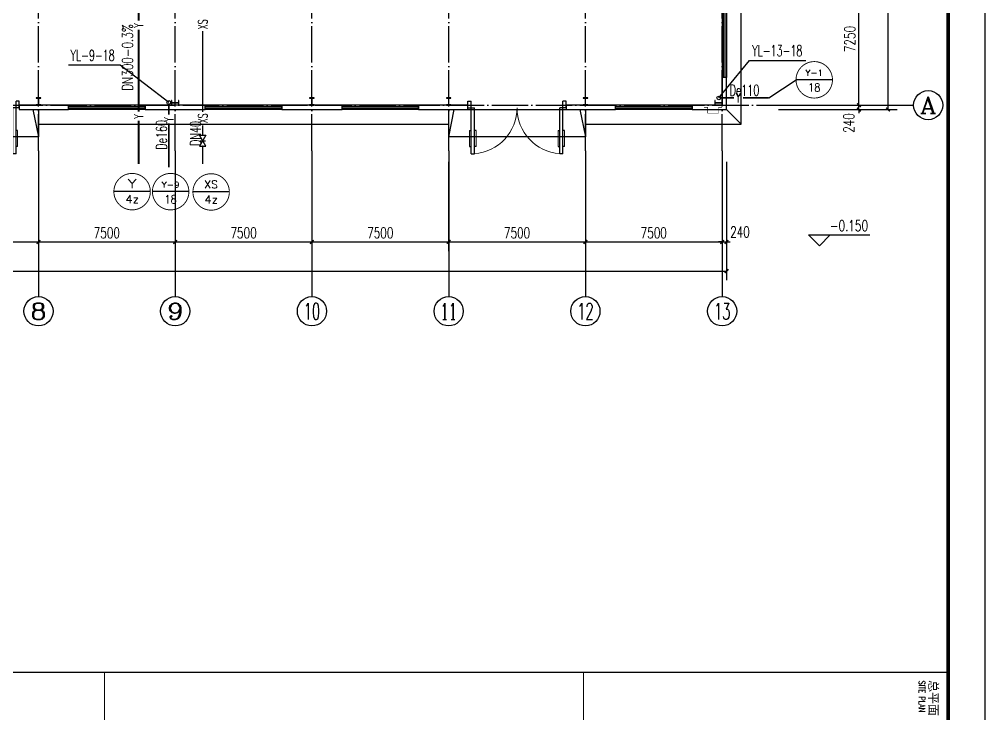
# Model space of a CAD drawing. Extents: x 14204718 to 16986381, y -1556765 to -15898.
# Drawn here: x 14915766 to 14968716, y -465061 to -426986 of the extents above; entities that cross this region are included whole.
import ezdxf
from ezdxf.enums import TextEntityAlignment as Align

# ---------------------------------------------------------------- set-up
doc = ezdxf.new("R2010")
doc.units = 0
doc.header["$LTSCALE"] = 1000
doc.header["$MEASUREMENT"] = 0
doc.linetypes.add('DOTE', pattern=[2.42, 2, -0.2, 0.02, -0.2])
for name, color, linetype in [('AXIS', 3, 'Continuous'), ('AXIS_TEXT', 7, 'Continuous'), ('COLUMN', 2, 'Continuous'), ('DIM_ELEV', 3, 'Continuous'), ('DIM_消防', 3, 'Continuous'), ('DIM_雨水', 3, 'Continuous'), ('DOTE', 8, 'DOTE'), ('PIPE-消防', 1, 'Continuous'), ('PIPE-雨水', 4, 'Continuous'), ('PUB_TEXT', 7, 'Continuous'), ('TEXT_消防', 7, 'Continuous'), ('TEXT_雨水', 7, 'Continuous'), ('TK', 4, 'Continuous'), ('TWT_TEXT', 7, 'Continuous'), ('VALVE_消防', 7, 'Continuous'), ('VPIPE-雨水', 4, 'Continuous'), ('WALL-PARAPET', 6, 'Continuous'), ('WINDOW', 4, 'Continuous')]:
    doc.layers.add(name, color=color, linetype=linetype)
doc.styles.add('_TCH_AXIS', font='COMPLEX', dxfattribs={"bigfont": 'GBCBIG'})
doc.styles.add('_TCH_DIM', font='SIMPLEX', dxfattribs={"bigfont": 'GBCBIG'})
doc.styles.add('_TCH_DIM_T3', font='SIMPLEX', dxfattribs={"width": 0.705882, "bigfont": 'GBCBIG'})
doc.styles.add('_TWT_CIRCLE', font='COMPLEX', dxfattribs={"width": 1.1, "height": 3, "bigfont": 'HZTXT'})
doc.styles.add('_TWT_PIPEDN', font='SIMPLEX', dxfattribs={"width": 0.8, "height": 3, "bigfont": 'HZTXT'})
doc.styles.add('_TWT_PIPETEXT', font='COMPLEX', dxfattribs={"width": 0.8, "height": 2.5, "bigfont": 'HZTXT'})
doc.styles.add('_TWT_SERIAL', font='COMPLEX', dxfattribs={"width": 0.8, "height": 3, "bigfont": 'HZTXT'})
doc.styles.add('COMPLEX', font='COMPLEX')
doc.styles.add('ROMANS', font='romans', dxfattribs={"width": 0.65, "height": 231.275})
doc.styles.add('图签宋体', font='', dxfattribs={"height": 300})
doc.styles.get('图签宋体').set_extended_font_data('NSimSun')
doc.dimstyles.new('_TCH_ARCH&&200', dxfattribs={"dimtxt": 595, "dimasz": 200, "dimexe": 500, "dimexo": 600, "dimgap": 200, "dimtad": 1, "dimdec": 0, "dimzin": 0, "dimdsep": 46, "dimtxsty": '_TCH_DIM_T3', "dimblk": 'ARCHTICK', "dimcen": 0.09, "dimclrt": 7, "dimazin": 2, "dimtfac": 1, "dimtdec": 0, "dimtix": 1, "dimtmove": 2, "dimatfit": 3, "dimfxl": 0, "dimtolj": 1, "dimtzin": 0, "dimarcsym": 0})

# ---------------------------------------------------------------- blocks, each defined once
blk = doc.blocks.new('A$C797E1D2B')
at = {"layer": 'COLUMN'}
h = blk.add_hatch(color=256, dxfattribs=at)
h.paths.add_polyline_path([(125, 400), (250, 400), (250, 388), (130, 388), (130, 200), (125, 200)])
h.paths.add_polyline_path([(0, 400), (125, 400), (125, 200), (120, 200), (120, 388), (0, 388)])
h.paths.add_polyline_path([(0, 12), (120, 12), (120, 200), (125, 200), (125, 0), (0, 0)])
h.paths.add_polyline_path([(125, 200), (130, 200), (130, 12), (250, 12), (250, 0), (125, 0)])
blk.add_lwpolyline([(250, 0), (250, 12), (130, 12), (130, 388), (250, 388), (250, 400), (0, 400), (0, 388), (120, 388), (120, 12), (0, 12), (0, 0)], close=True, dxfattribs=at)
blk = doc.blocks.new('GeYuanFrame_68086672', base_point=(20.09, 4.53))
at = {"layer": 'TK'}
blk.add_lwpolyline([(20.09, 4.53), (20.09, 598.53), (1071.09, 598.53), (1071.09, 4.53)], close=True, dxfattribs=at)
at = {"layer": 'TK', "const_width": 1}
blk.add_lwpolyline([(45.09, 588.53), (1061.09, 588.53), (1061.09, 14.53), (45.09, 14.53)], close=True, dxfattribs=at)
at = {"layer": 'TK'}
for points, const_width in [([(991.09, 588.53), (991.09, 14.53)], 0.4), ([(991.09, 488.5), (1061.09, 488.5)], 0.35), ([(991.09, 357.14), (1061.09, 357.14)], 0.35)]:
    blk.add_lwpolyline(points, dxfattribs=dict(at, const_width=const_width))
at = {"layer": 'TK', "style": '图签宋体'}
blk.add_text('总平面', height=2.4, dxfattribs=at).set_placement((993.23, 583.28))
at = {"layer": 'TK', "style": 'ROMANS', "width": 0.76}
blk.add_text('SITE PLAN', height=1.697, dxfattribs=at).set_placement((993.35, 580.49))
blk = doc.blocks.new('_AXISO')
blk.add_circle((0, 0), 0.5)
at = {"layer": 'AXIS_TEXT', "style": 'COMPLEX', "width": 1.041667}
blk.add_attdef('A', text='', height=0.56, dxfattribs=at).set_placement((-0.25, -0.28), (0.25, -0.28), align=Align.FIT)
blk = doc.blocks.new('_ArchTick')
at = {"color": 0, "linetype": 'ByBlock', "const_width": 0.4}
blk.add_lwpolyline([(-0.5, -0.5), (0.5, 0.5)], dxfattribs=at)
blk = doc.blocks.new('*D137')
at = {"layer": 'AXIS', "color": 0, "lineweight": -2}
for p, q in [((14864076, -434794), (14864076, -441294)), ((14954556, -434794), (14954556, -441294)), ((14864076, -440794), (14954556, -440794))]:
    blk.add_line(p, q, dxfattribs=at)
at = {"layer": 'Defpoints', "color": 0}
for p in [(14864076, -434194), (14954556, -434194), (14954556, -440794)]:
    blk.add_point(p, dxfattribs=at)
at = {"layer": 'AXIS', "color": 0, "lineweight": -2, "xscale": 200, "yscale": 200, "zscale": 200, "rotation": 180}
blk.add_blockref('_ArchTick', (14864076, -440794), dxfattribs=at)
at = {"layer": 'AXIS', "color": 0, "lineweight": -2, "xscale": 200, "yscale": 200, "zscale": 200}
blk.add_blockref('_ArchTick', (14954556, -440794), dxfattribs=at)
at = {"layer": 'AXIS', "color": 7, "insert": (14909316, -440297), "char_height": 595, "attachment_point": 5, "style": '_TCH_DIM_T3'}
blk.add_mtext('\\A1;90480', dxfattribs=at)
blk = doc.blocks.new('*D147')
at = {"layer": 'AXIS', "color": 0, "lineweight": -2}
for p, q in [((14909316, -434794), (14909316, -439694)), ((14916816, -434794), (14916816, -439694)), ((14909316, -439194), (14916816, -439194))]:
    blk.add_line(p, q, dxfattribs=at)
at = {"layer": 'Defpoints', "color": 0}
for p in [(14909316, -434194), (14916816, -434194), (14916816, -439194)]:
    blk.add_point(p, dxfattribs=at)
at = {"layer": 'AXIS', "color": 0, "lineweight": -2, "xscale": 200, "yscale": 200, "zscale": 200, "rotation": 180}
blk.add_blockref('_ArchTick', (14909316, -439194), dxfattribs=at)
at = {"layer": 'AXIS', "color": 0, "lineweight": -2, "xscale": 200, "yscale": 200, "zscale": 200}
blk.add_blockref('_ArchTick', (14916816, -439194), dxfattribs=at)
at = {"layer": 'AXIS', "color": 7, "insert": (14913066, -438697), "char_height": 595, "attachment_point": 5, "style": '_TCH_DIM_T3'}
blk.add_mtext('\\A1;7500', dxfattribs=at)
blk = doc.blocks.new('*D148')
at = {"layer": 'AXIS', "color": 0, "lineweight": -2}
for p, q in [((14916816, -434794), (14916816, -439694)), ((14924316, -434794), (14924316, -439694)), ((14916816, -439194), (14924316, -439194))]:
    blk.add_line(p, q, dxfattribs=at)
at = {"layer": 'Defpoints', "color": 0}
for p in [(14916816, -434194), (14924316, -434194), (14924316, -439194)]:
    blk.add_point(p, dxfattribs=at)
at = {"layer": 'AXIS', "color": 0, "lineweight": -2, "xscale": 200, "yscale": 200, "zscale": 200, "rotation": 180}
blk.add_blockref('_ArchTick', (14916816, -439194), dxfattribs=at)
at = {"layer": 'AXIS', "color": 0, "lineweight": -2, "xscale": 200, "yscale": 200, "zscale": 200}
blk.add_blockref('_ArchTick', (14924316, -439194), dxfattribs=at)
at = {"layer": 'AXIS', "color": 7, "insert": (14920566, -438697), "char_height": 595, "attachment_point": 5, "style": '_TCH_DIM_T3'}
blk.add_mtext('\\A1;7500', dxfattribs=at)
blk = doc.blocks.new('*D149')
at = {"layer": 'AXIS', "color": 0, "lineweight": -2}
for p, q in [((14924316, -434794), (14924316, -439694)), ((14931816, -434794), (14931816, -439694)), ((14924316, -439194), (14931816, -439194))]:
    blk.add_line(p, q, dxfattribs=at)
at = {"layer": 'Defpoints', "color": 0}
for p in [(14924316, -434194), (14931816, -434194), (14931816, -439194)]:
    blk.add_point(p, dxfattribs=at)
at = {"layer": 'AXIS', "color": 0, "lineweight": -2, "xscale": 200, "yscale": 200, "zscale": 200, "rotation": 180}
blk.add_blockref('_ArchTick', (14924316, -439194), dxfattribs=at)
at = {"layer": 'AXIS', "color": 0, "lineweight": -2, "xscale": 200, "yscale": 200, "zscale": 200}
blk.add_blockref('_ArchTick', (14931816, -439194), dxfattribs=at)
at = {"layer": 'AXIS', "color": 7, "insert": (14928066, -438697), "char_height": 595, "attachment_point": 5, "style": '_TCH_DIM_T3'}
blk.add_mtext('\\A1;7500', dxfattribs=at)
blk = doc.blocks.new('*D150')
at = {"layer": 'AXIS', "color": 0, "lineweight": -2}
for p, q in [((14931816, -434794), (14931816, -439694)), ((14939316, -434794), (14939316, -439694)), ((14931816, -439194), (14939316, -439194))]:
    blk.add_line(p, q, dxfattribs=at)
at = {"layer": 'Defpoints', "color": 0}
for p in [(14931816, -434194), (14939316, -434194), (14939316, -439194)]:
    blk.add_point(p, dxfattribs=at)
at = {"layer": 'AXIS', "color": 0, "lineweight": -2, "xscale": 200, "yscale": 200, "zscale": 200, "rotation": 180}
blk.add_blockref('_ArchTick', (14931816, -439194), dxfattribs=at)
at = {"layer": 'AXIS', "color": 0, "lineweight": -2, "xscale": 200, "yscale": 200, "zscale": 200}
blk.add_blockref('_ArchTick', (14939316, -439194), dxfattribs=at)
at = {"layer": 'AXIS', "color": 7, "insert": (14935566, -438697), "char_height": 595, "attachment_point": 5, "style": '_TCH_DIM_T3'}
blk.add_mtext('\\A1;7500', dxfattribs=at)
blk = doc.blocks.new('*D151')
at = {"layer": 'AXIS', "color": 0, "lineweight": -2}
for p, q in [((14939316, -434794), (14939316, -439694)), ((14946816, -434794), (14946816, -439694)), ((14939316, -439194), (14946816, -439194))]:
    blk.add_line(p, q, dxfattribs=at)
at = {"layer": 'Defpoints', "color": 0}
for p in [(14939316, -434194), (14946816, -434194), (14946816, -439194)]:
    blk.add_point(p, dxfattribs=at)
at = {"layer": 'AXIS', "color": 0, "lineweight": -2, "xscale": 200, "yscale": 200, "zscale": 200, "rotation": 180}
blk.add_blockref('_ArchTick', (14939316, -439194), dxfattribs=at)
at = {"layer": 'AXIS', "color": 0, "lineweight": -2, "xscale": 200, "yscale": 200, "zscale": 200}
blk.add_blockref('_ArchTick', (14946816, -439194), dxfattribs=at)
at = {"layer": 'AXIS', "color": 7, "insert": (14943066, -438697), "char_height": 595, "attachment_point": 5, "style": '_TCH_DIM_T3'}
blk.add_mtext('\\A1;7500', dxfattribs=at)
blk = doc.blocks.new('*D152')
at = {"layer": 'AXIS', "color": 0, "lineweight": -2}
for p, q in [((14946816, -434794), (14946816, -439694)), ((14954316, -434794), (14954316, -439694)), ((14946816, -439194), (14954316, -439194))]:
    blk.add_line(p, q, dxfattribs=at)
at = {"layer": 'Defpoints', "color": 0}
for p in [(14946816, -434194), (14954316, -434194), (14954316, -439194)]:
    blk.add_point(p, dxfattribs=at)
at = {"layer": 'AXIS', "color": 0, "lineweight": -2, "xscale": 200, "yscale": 200, "zscale": 200, "rotation": 180}
blk.add_blockref('_ArchTick', (14946816, -439194), dxfattribs=at)
at = {"layer": 'AXIS', "color": 0, "lineweight": -2, "xscale": 200, "yscale": 200, "zscale": 200}
blk.add_blockref('_ArchTick', (14954316, -439194), dxfattribs=at)
at = {"layer": 'AXIS', "color": 7, "insert": (14950566, -438697), "char_height": 595, "attachment_point": 5, "style": '_TCH_DIM_T3'}
blk.add_mtext('\\A1;7500', dxfattribs=at)
blk = doc.blocks.new('*D153')
at = {"layer": 'AXIS', "color": 0, "lineweight": -2}
for p, q in [((14954316, -434794), (14954316, -439694)), ((14954556, -434794), (14954556, -439694)), ((14954316, -439194), (14954116, -439194)), ((14954316, -439194), (14954556, -439194)), ((14954556, -439194), (14954756, -439194))]:
    blk.add_line(p, q, dxfattribs=at)
at = {"layer": 'Defpoints', "color": 0}
for p in [(14954316, -434194), (14954556, -434194), (14954556, -439194)]:
    blk.add_point(p, dxfattribs=at)
at = {"layer": 'AXIS', "color": 0, "lineweight": -2, "xscale": 200, "yscale": 200, "zscale": 200}
blk.add_blockref('_ArchTick', (14954316, -439194), dxfattribs=at)
at = {"layer": 'AXIS', "color": 0, "lineweight": -2, "xscale": 200, "yscale": 200, "zscale": 200, "rotation": 180}
blk.add_blockref('_ArchTick', (14954556, -439194), dxfattribs=at)
at = {"layer": 'AXIS', "color": 7, "insert": (14955296, -438644), "char_height": 595, "attachment_point": 5, "style": '_TCH_DIM_T3'}
blk.add_mtext('\\A1;240', dxfattribs=at)
blk = doc.blocks.new('*D193')
at = {"layer": 'AXIS', "color": 0, "lineweight": -2}
for p, q in [((14957416, -304454), (14963916, -304454)), ((14963416, -431934), (14963416, -304454)), ((14957416, -431934), (14963916, -431934))]:
    blk.add_line(p, q, dxfattribs=at)
at = {"layer": 'Defpoints', "color": 0}
for p in [(14956816, -304454), (14963416, -304454), (14956816, -431934)]:
    blk.add_point(p, dxfattribs=at)
at = {"layer": 'AXIS', "color": 0, "lineweight": -2, "xscale": 200, "yscale": 200, "zscale": 200}
for p, rotation in [((14963416, -304454), 90), ((14963416, -431934), 270)]:
    blk.add_blockref('_ArchTick', p, dxfattribs=dict(at, rotation=rotation))
at = {"layer": 'AXIS', "color": 7, "insert": (14962919, -368194), "char_height": 595, "attachment_point": 5, "rotation": 90, "style": '_TCH_DIM_T3'}
blk.add_mtext('\\A1;127480', dxfattribs=at)
blk = doc.blocks.new('*D194')
at = {"layer": 'AXIS', "color": 0, "lineweight": -2}
for p, q in [((14961816, -431694), (14961816, -431494)), ((14957416, -431694), (14962316, -431694)), ((14957416, -431934), (14962316, -431934)), ((14961816, -431934), (14961816, -431694)), ((14961816, -431934), (14961816, -432134))]:
    blk.add_line(p, q, dxfattribs=at)
at = {"layer": 'Defpoints', "color": 0}
for p in [(14956816, -431694), (14956816, -431934), (14961816, -431694)]:
    blk.add_point(p, dxfattribs=at)
at = {"layer": 'AXIS', "color": 0, "lineweight": -2, "xscale": 200, "yscale": 200, "zscale": 200}
for p, rotation in [((14961816, -431694), 270), ((14961816, -431934), 90)]:
    blk.add_blockref('_ArchTick', p, dxfattribs=dict(at, rotation=rotation))
at = {"layer": 'AXIS', "color": 7, "insert": (14961266, -432674), "char_height": 595, "attachment_point": 5, "rotation": 90, "style": '_TCH_DIM_T3'}
blk.add_mtext('\\A1;240', dxfattribs=at)
blk = doc.blocks.new('*D195')
at = {"layer": 'AXIS', "color": 0, "lineweight": -2}
for p, q in [((14957416, -424444), (14962316, -424444)), ((14961816, -431694), (14961816, -424444)), ((14957416, -431694), (14962316, -431694))]:
    blk.add_line(p, q, dxfattribs=at)
at = {"layer": 'Defpoints', "color": 0}
for p in [(14956816, -424444), (14961816, -424444), (14956816, -431694)]:
    blk.add_point(p, dxfattribs=at)
at = {"layer": 'AXIS', "color": 0, "lineweight": -2, "xscale": 200, "yscale": 200, "zscale": 200}
for p, rotation in [((14961816, -424444), 90), ((14961816, -431694), 270)]:
    blk.add_blockref('_ArchTick', p, dxfattribs=dict(at, rotation=rotation))
at = {"layer": 'AXIS', "color": 7, "insert": (14961319, -428069), "char_height": 595, "attachment_point": 5, "rotation": 90, "style": '_TCH_DIM_T3'}
blk.add_mtext('\\A1;7250', dxfattribs=at)
blk = doc.blocks.new('$TCHSYS$WIN2D')
for p, q in [((-0.5, 0.5), (0.5, 0.5)), ((-0.5, 0.5), (-0.5, -0.5)), ((0.5, 0.5), (0.5, -0.5)), ((0.5, 0.167), (-0.5, 0.167)), ((0.5, -0.167), (-0.5, -0.167)), ((-0.5, -0.5), (0.5, -0.5))]:
    blk.add_line(p, q)
blk = doc.blocks.new('$DorLib2D$00000011')
at = {"lineweight": 13}
for p, q in [((-0.4833, 0.3962), (-0.4833, 0.2346)), ((-0.4167, 0.3962), (-0.4167, 0.2346)), ((0.4167, 0.3962), (0.4167, 0.2346)), ((0.4833, 0.3962), (0.4833, 0.2346))]:
    blk.add_line(p, q, dxfattribs=at)
for p, q in [((-0.4833, 0.3962), (-0.4667, 0.3962)), ((-0.4667, 0.4709), (-0.4667, -0.0625)), ((-0.4667, 0.4709), (-0.4333, 0.4709)), ((-0.4333, 0.4709), (-0.4333, 0.0042)), ((-0.4167, 0.3962), (-0.4333, 0.3962)), ((0.4167, 0.3962), (0.4333, 0.3962)), ((0.4333, 0.4709), (0.4333, 0.0042)), ((0.4667, 0.4709), (0.4333, 0.4709)), ((0.4667, 0.4709), (0.4667, -0.0625)), ((0.4833, 0.3962), (0.4667, 0.3962)), ((-0.4833, 0.2346), (-0.4667, 0.2346)), ((-0.4167, 0.2346), (-0.4333, 0.2346)), ((0.4167, 0.2346), (0.4333, 0.2346)), ((0.4833, 0.2346), (0.4667, 0.2346)), ((-0.5, 0.0042), (-0.4333, 0.0042)), ((-0.5, 0.0042), (-0.5, -0.0625)), ((0.5, 0.0042), (0.4333, 0.0042)), ((0.5, 0.0042), (0.5, -0.0625)), ((-0.5, -0.0625), (-0.4667, -0.0625)), ((0.5, -0.0625), (0.4667, -0.0625))]:
    blk.add_line(p, q)
for centre, start, end in [((-0.4667, 0.0042), 0, 85.90396), ((0.4667, 0.0042), 94.09604, 180)]:
    blk.add_arc(centre, 0.4667, start, end, dxfattribs=at)
blk = doc.blocks.new('$VALVE$00000296')
for points in [[(-125, 72), (-125, -72), (125, 72), (125, -72), (-125, 72)], [(0, 60), (0, -64)]]:
    blk.add_lwpolyline(points)
for p in [(-125, 0), (125, 0)]:
    blk.add_point(p)

msp = doc.modelspace()

# ---------------------------------------------------------------- linework, layer by layer
at = {"color": 8, "ltscale": 0.5}
for p, q in [((14916516.4, -431934.1), (14916816.4, -433434.1)), ((14939316.4, -433434.1), (14939616.4, -431934.1)), ((14946516.4, -431934.1), (14946816.4, -433434.1)), ((14954556.4, -431934.1), (14955356.4, -432734.1))]:
    msp.add_line(p, q, dxfattribs=at)
for points in [[(14946816.4, -432734.1), (14955356.4, -432734.1), (14955356.4, -409444.1)], [(14916816.4, -431934.1), (14916816.4, -433434.1), (14909316.4, -433434.1), (14909316.4, -431934.1)], [(14946816.4, -431934.1), (14946816.4, -433434.1), (14939316.4, -433434.1), (14939316.4, -431934.1)], [(14916816.4, -432734.1), (14939316.4, -432734.1)]]:
    msp.add_lwpolyline(points, dxfattribs=at)
at = {"color": 8, "const_width": 30}
msp.add_lwpolyline([(14953316.4, -431814.1), (14953516.4, -431814.1), (14953516.4, -432134.1), (14954116.4, -432134.1), (14954116.4, -431814.1), (14954316.4, -431814.1)], dxfattribs=at)
at = {"layer": 'AXIS'}
for p, q in [((14956816.4, -431694.1), (14964816.4, -431694.1)), ((14916816.4, -434194.1), (14916816.4, -442194.1)), ((14924316.4, -434194.1), (14924316.4, -442194.1)), ((14931816.4, -434194.1), (14931816.4, -442194.1)), ((14939316.4, -434194.1), (14939316.4, -442194.1)), ((14946816.4, -434194.1), (14946816.4, -442194.1)), ((14954316.4, -434194.1), (14954316.4, -442194.1))]:
    msp.add_line(p, q, dxfattribs=at)
at = {"layer": 'DIM_ELEV'}
for p, q in [((14959648.3, -439412.4), (14959048.3, -438812.4)), ((14959048.3, -438812.4), (14962408.3, -438812.4)), ((14959648.3, -439412.4), (14960248.3, -438812.4))]:
    msp.add_line(p, q, dxfattribs=at)
at = {"layer": 'DIM_消防'}
for p, q in [((14956873.6, -431293.9), (14958368.1, -430304.4)), ((14960368.1, -430304.4), (14958368.1, -430304.4)), ((14922953, -436436.4), (14920953, -436436.4)), ((14925067.1, -436436.4), (14923067.1, -436436.4)), ((14927288, -436453.1), (14925288, -436453.1))]:
    msp.add_line(p, q, dxfattribs=at)
at = {"layer": 'DIM_消防', "const_width": 50}
for points in [[(14960368.1, -430304.4, 1), (14958368.1, -430304.4, 1)], [(14922953, -436436.4, 1), (14920953, -436436.4, 1)], [(14925067.1, -436436.4, 1), (14923067.1, -436436.4, 1)], [(14927288, -436453.1, 1), (14925288, -436453.1, 1)]]:
    msp.add_lwpolyline(points, format="xyb", close=True, dxfattribs=at)
at = {"layer": 'DIM_雨水'}
for p, q in [((14954133.2, -431293.9), (14955815.7, -429250.2)), ((14955815.7, -429250.2), (14958903.9, -429250.2)), ((14921290.7, -429500.4), (14918458.9, -429500.4)), ((14923966, -431544), (14921290.7, -429500.4))]:
    msp.add_line(p, q, dxfattribs=at)
at = {"layer": 'DOTE'}
for p, q in [((14916816.4, -434194.1), (14916816.4, -302194.1)), ((14924316.4, -434194.1), (14924316.4, -302194.1)), ((14931816.4, -434194.1), (14931816.4, -302194.1)), ((14939316.4, -434194.1), (14939316.4, -302194.1)), ((14946816.4, -434194.1), (14946816.4, -302194.1)), ((14954316.4, -434194.1), (14954316.4, -302194.1)), ((14861816.4, -431694.1), (14956816.4, -431694.1))]:
    msp.add_line(p, q, dxfattribs=at)
at = {"layer": 'PIPE-消防', "linetype": 'Continuous', "const_width": 70}
for points in [[(14925829.6, -427631.4), (14925829.6, -432075)], [(14925829.6, -432793), (14925829.6, -433344.2)], [(14925829.6, -433944.2), (14925829.6, -434921.6)]]:
    msp.add_lwpolyline(points, dxfattribs=at)
at = {"layer": 'PIPE-雨水', "linetype": 'Continuous', "const_width": 100}
for points in [[(14922316.4, -425044.1), (14922316.4, -427056.7)], [(14922316.4, -427546.2), (14922316.4, -432057.8)], [(14954233.2, -431293.9), (14954965.6, -431293.9)], [(14955455.2, -431293.9), (14956873.6, -431293.9)], [(14923966, -431644), (14923966, -432207.6)], [(14922316.4, -432547.3), (14922316.4, -434921.6)], [(14923966, -432697.1), (14923966, -435107.4)]]:
    msp.add_lwpolyline(points, dxfattribs=at)
at = {"layer": 'VPIPE-雨水', "linetype": 'Continuous'}
for centre in [(14923966, -431544), (14954133.2, -431293.9)]:
    msp.add_circle(centre, 100, dxfattribs=at)
at = {"layer": 'WALL-PARAPET'}
for p, q in [((14954556.4, -430169.1), (14954316.4, -430169.1)), ((14954316.4, -430169.1), (14954316.4, -431694.1)), ((14954556.4, -431934.1), (14954556.4, -430169.1)), ((14918466.4, -431694.1), (14915766.4, -431694.1)), ((14915766.4, -431694.1), (14915766.4, -431934.1)), ((14915766.4, -431934.1), (14918466.4, -431934.1)), ((14918466.4, -431934.1), (14918466.4, -431694.1)), ((14925966.4, -431694.1), (14922666.4, -431694.1)), ((14922666.4, -431694.1), (14922666.4, -431934.1)), ((14922666.4, -431934.1), (14925966.4, -431934.1)), ((14925966.4, -431934.1), (14925966.4, -431694.1)), ((14933466.4, -431694.1), (14930166.4, -431694.1)), ((14930166.4, -431694.1), (14930166.4, -431934.1)), ((14930166.4, -431934.1), (14933466.4, -431934.1)), ((14933466.4, -431934.1), (14933466.4, -431694.1)), ((14940366.4, -431694.1), (14937666.4, -431694.1)), ((14937666.4, -431694.1), (14937666.4, -431934.1)), ((14937666.4, -431934.1), (14940366.4, -431934.1)), ((14940366.4, -431934.1), (14940366.4, -431694.1)), ((14948466.4, -431694.1), (14945766.4, -431694.1)), ((14945766.4, -431694.1), (14945766.4, -431934.1)), ((14945766.4, -431934.1), (14948466.4, -431934.1)), ((14948466.4, -431934.1), (14948466.4, -431694.1)), ((14954316.4, -431694.1), (14952666.4, -431694.1)), ((14952666.4, -431694.1), (14952666.4, -431934.1)), ((14952666.4, -431934.1), (14954556.4, -431934.1))]:
    msp.add_line(p, q, dxfattribs=at)
at = {"layer": 'WINDOW'}
msp.add_line((14940366.4, -431934.1), (14945766.4, -431934.1), dxfattribs=at)

# ---------------------------------------------------------------- block references
at = {"xscale": 200, "yscale": 200, "zscale": 200, "rotation": 270}
msp.add_blockref('GeYuanFrame_68086672', (14849916.4, -268594.1), dxfattribs=at)
for p, rotation in [((14916941.4, -431294.1), 180), ((14924116.4, -431444.1), 270), ((14931941.4, -431294.1), 180), ((14939441.4, -431294.1), 180), ((14946941.4, -431294.1), 180), ((14953916.4, -431444.1), 270)]:
    msp.add_blockref('A$C797E1D2B', p, dxfattribs=dict(rotation=rotation))
at = {"layer": 'AXIS'}
ref = msp.add_blockref('_AXISO', (14965616.4, -431694.1), dxfattribs=dict(at, xscale=1600, yscale=1600, zscale=1600))
ref.add_attrib('A', 'A', dxfattribs={"layer": 'AXIS_TEXT', "ltscale": 0.5, "height": 905.1, "style": '_TCH_AXIS', "width": 1.166667}).set_placement((14965163.9, -432146.6), (14966069, -432146.6), align=Align.FIT)
ref = msp.add_blockref('_AXISO', (14916816.4, -442994.1), dxfattribs=dict(at, xscale=1600, yscale=1600, zscale=1600))
ref.add_attrib('A', '8', dxfattribs={"layer": 'AXIS_TEXT', "ltscale": 0.5, "height": 905.1, "style": '_TCH_AXIS', "width": 1.5}).set_placement((14916363.9, -443446.6), (14917269, -443446.6), align=Align.FIT)
ref = msp.add_blockref('_AXISO', (14924316.4, -442994.1), dxfattribs=dict(at, xscale=1600, yscale=1600, zscale=1600))
ref.add_attrib('A', '9', dxfattribs={"layer": 'AXIS_TEXT', "ltscale": 0.5, "height": 905.1, "style": '_TCH_AXIS', "width": 1.5}).set_placement((14923863.9, -443446.6), (14924769, -443446.6), align=Align.FIT)
ref = msp.add_blockref('_AXISO', (14931816.4, -442994.1), dxfattribs=dict(at, xscale=1600, yscale=1600, zscale=1600))
ref.add_attrib('A', '10', dxfattribs={"layer": 'AXIS_TEXT', "ltscale": 0.5, "height": 905.1, "style": '_TCH_AXIS', "width": 0.724138}).set_placement((14931363.9, -443446.6), (14932269, -443446.6), align=Align.FIT)
ref = msp.add_blockref('_AXISO', (14939316.4, -442994.1), dxfattribs=dict(at, xscale=1600, yscale=1600, zscale=1600))
ref.add_attrib('A', '11', dxfattribs={"layer": 'AXIS_TEXT', "ltscale": 0.5, "height": 905.1, "style": '_TCH_AXIS', "width": 0.875}).set_placement((14938863.9, -443446.6), (14939769, -443446.6), align=Align.FIT)
ref = msp.add_blockref('_AXISO', (14946816.4, -442994.1), dxfattribs=dict(at, xscale=1600, yscale=1600, zscale=1600))
ref.add_attrib('A', '12', dxfattribs={"layer": 'AXIS_TEXT', "ltscale": 0.5, "height": 905.1, "style": '_TCH_AXIS', "width": 0.724138}).set_placement((14946363.9, -443446.6), (14947269, -443446.6), align=Align.FIT)
ref = msp.add_blockref('_AXISO', (14954316.4, -442994.1), dxfattribs=dict(at, xscale=1600, yscale=1600, zscale=1600))
ref.add_attrib('A', '13', dxfattribs={"layer": 'AXIS_TEXT', "ltscale": 0.5, "height": 905.1, "style": '_TCH_AXIS', "width": 0.724138}).set_placement((14953863.9, -443446.6), (14954769, -443446.6), align=Align.FIT)
at = {"layer": 'VALVE_消防', "xscale": -2.4, "yscale": -2.4, "zscale": 2.4, "rotation": 270}
msp.add_blockref('$VALVE$00000296', (14925829.6, -433644.2), dxfattribs=at)
at = {"layer": 'WINDOW', "xscale": -4200, "yscale": -240, "zscale": -4200, "rotation": 90}
msp.add_blockref('$TCHSYS$WIN2D', (14954436.4, -428069.1), dxfattribs=at)
at = {"layer": 'WINDOW'}
for name, p, xscale, yscale, zscale in [('$DorLib2D$00000011', (14913066.4, -431814.1), 5400, -5400, 5400), ('$DorLib2D$00000011', (14943066.4, -431814.1), 5400, -5400, 5400), ('$TCHSYS$WIN2D', (14920566.4, -431814.1), -4200, -240, -4200), ('$TCHSYS$WIN2D', (14928066.4, -431814.1), -4200, -240, -4200), ('$TCHSYS$WIN2D', (14935566.4, -431814.1), -4200, -240, -4200), ('$TCHSYS$WIN2D', (14950566.4, -431814.1), -4200, -240, -4200)]:
    msp.add_blockref(name, p, dxfattribs=dict(at, xscale=xscale, yscale=yscale, zscale=zscale))

# ---------------------------------------------------------------- texts
at = {"layer": 'DIM_消防', "color": 7, "style": '_TWT_CIRCLE'}
for s, height, p, p2 in [('Y-1', 327.27, (14958888.1, -430084.4), (14959848.1, -430084.4)), ('18', 448.85, (14959027.2, -430949.7), (14959709, -430949.7)), ('Y', 497, (14921705.7, -436247.6), (14922200.3, -436247.6)), ('Y-9', 309.33, (14923572.9, -436212.3), (14924561.3, -436212.3)), ('XS', 423.95, (14925910.5, -436252.3), (14926665.5, -436252.3)), ('4z', 428.9, (14921582.3, -437065.2), (14922323.7, -437065.2)), ('18', 448.85, (14923726.2, -437081.7), (14924408, -437081.7)), ('4z', 428.9, (14925917.3, -437082), (14926658.7, -437082))]:
    msp.add_text(s, height=height, dxfattribs=at).set_placement(p, p2, align=Align.FIT)
at = {"layer": 'PUB_TEXT', "style": '_TCH_DIM', "width": 0.705882}
msp.add_text('-0.150', height=595, dxfattribs=at).set_placement((14960228.3, -438602.4))
at = {"layer": 'TEXT_消防', "style": '_TWT_PIPETEXT', "width": 0.64}
for p in [(14926079.6, -427531.4), (14926079.6, -432693)]:
    msp.add_text('XS', height=500, rotation=90, dxfattribs=at).set_placement(p)
at = {"layer": 'TEXT_消防', "linetype": 'Continuous', "style": '_TWT_PIPEDN', "width": 0.64}
msp.add_text('DN40', height=600, rotation=90, dxfattribs=at).set_placement((14925729.6, -433929))
at = {"layer": 'TEXT_雨水', "style": '_TWT_PIPETEXT', "width": 0.64}
for p in [(14922566.4, -427446.2), (14922566.4, -432447.3), (14924216, -432597.1)]:
    msp.add_text('Y', height=500, rotation=90, dxfattribs=at).set_placement(p)
at = {"layer": 'TEXT_雨水', "linetype": 'Continuous', "style": '_TWT_PIPEDN', "width": 0.64}
msp.add_text('De110', height=600, dxfattribs=at).set_placement((14954726.2, -431172.9))
at = {"layer": 'TEXT_雨水', "style": '_TWT_PIPETEXT', "width": 0.64}
msp.add_text('Y', height=500, dxfattribs=at).set_placement((14955065.6, -431543.9))
at = {"layer": 'TEXT_雨水', "linetype": 'Continuous', "style": '_TWT_PIPEDN', "width": 0.64}
msp.add_text('De160', height=600, rotation=90, dxfattribs=at).set_placement((14923866, -434139.4))
at = {"layer": 'TWT_TEXT', "style": '_TCH_DIM', "width": 0.705882}
msp.add_text('DN300-0.3%', height=595, rotation=90, dxfattribs=at).set_placement((14921994.5, -430911.6))
at = {"layer": 'TWT_TEXT', "style": '_TWT_SERIAL', "width": 0.64}
for s, p in [('YL-9-18', (14918578.9, -429260.4)), ('YL-13-18', (14955967.9, -429010.2))]:
    msp.add_text(s, height=600, dxfattribs=at).set_placement(p)

# ---------------------------------------------------------------- dimensions: what is measured, and where the dimension line sits
at = {"layer": 'AXIS'}
for p1, p2, distance, text, picture, middle in [((14956816.4, -431934.1), (14956816.4, -304454.1), -6600, '127480', '*D193', (14962918.9, -368194.1)), ((14956816.4, -431694.1), (14956816.4, -424444.1), -5000, '7250', '*D195', (14961318.9, -428069.1)), ((14864076.4, -434194.1), (14954556.4, -434194.1), -6600, '90480', '*D137', (14909316.4, -440296.6)), ((14909316.4, -434194.1), (14916816.4, -434194.1), -5000, '7500', '*D147', (14913066.4, -438696.6)), ((14916816.4, -434194.1), (14924316.4, -434194.1), -5000, '7500', '*D148', (14920566.4, -438696.6)), ((14924316.4, -434194.1), (14931816.4, -434194.1), -5000, '7500', '*D149', (14928066.4, -438696.6)), ((14931816.4, -434194.1), (14939316.4, -434194.1), -5000, '7500', '*D150', (14935566.4, -438696.6)), ((14939316.4, -434194.1), (14946816.4, -434194.1), -5000, '7500', '*D151', (14943066.4, -438696.6)), ((14946816.4, -434194.1), (14954316.4, -434194.1), -5000, '7500', '*D152', (14950566.4, -438696.6))]:
    dim = msp.add_aligned_dim(p1=p1, p2=p2, distance=distance, text=text, dimstyle='_TCH_ARCH&&200', dxfattribs=at)
    dim.commit()
    dim.dimension.update_dxf_attribs({"geometry": picture, "text_midpoint": middle})
for base, p1, p2, angle, picture, middle in [((14961816.4, -431694.1), (14956816.4, -431934.1), (14956816.4, -431694.1), 90, '*D194', (14961266.4, -432674.1)), ((14954556.4, -439194.1), (14954316.4, -434194.1), (14954556.4, -434194.1), 0, '*D153', (14955296.4, -438644.1))]:
    dim = msp.add_linear_dim(base=base, p1=p1, p2=p2, angle=angle, text='240', dimstyle='_TCH_ARCH&&200', dxfattribs=at)
    dim.commit()
    dim.dimension.update_dxf_attribs({"geometry": picture, "text_midpoint": middle, "dimtype": 161})

doc.saveas('drawing.dxf')
